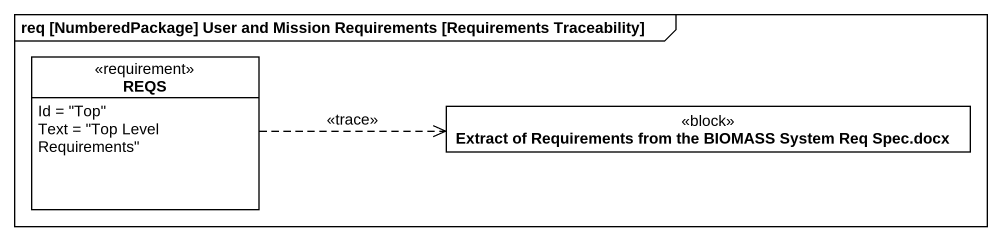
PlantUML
@startuml
mainframe req [NumberedPackage] User and Mission Requirements [Requirements Traceability]
hide circle
hide empty members
class REQS <<requirement>> {
  Id = "Top"
  Text = "Top Level Requirements"
}
class "Extract of Requirements from the BIOMASS System Req Spec.docx" as Extract_of_Requirements <<block>>
REQS .right.> Extract_of_Requirements : <<trace>>
@enduml
